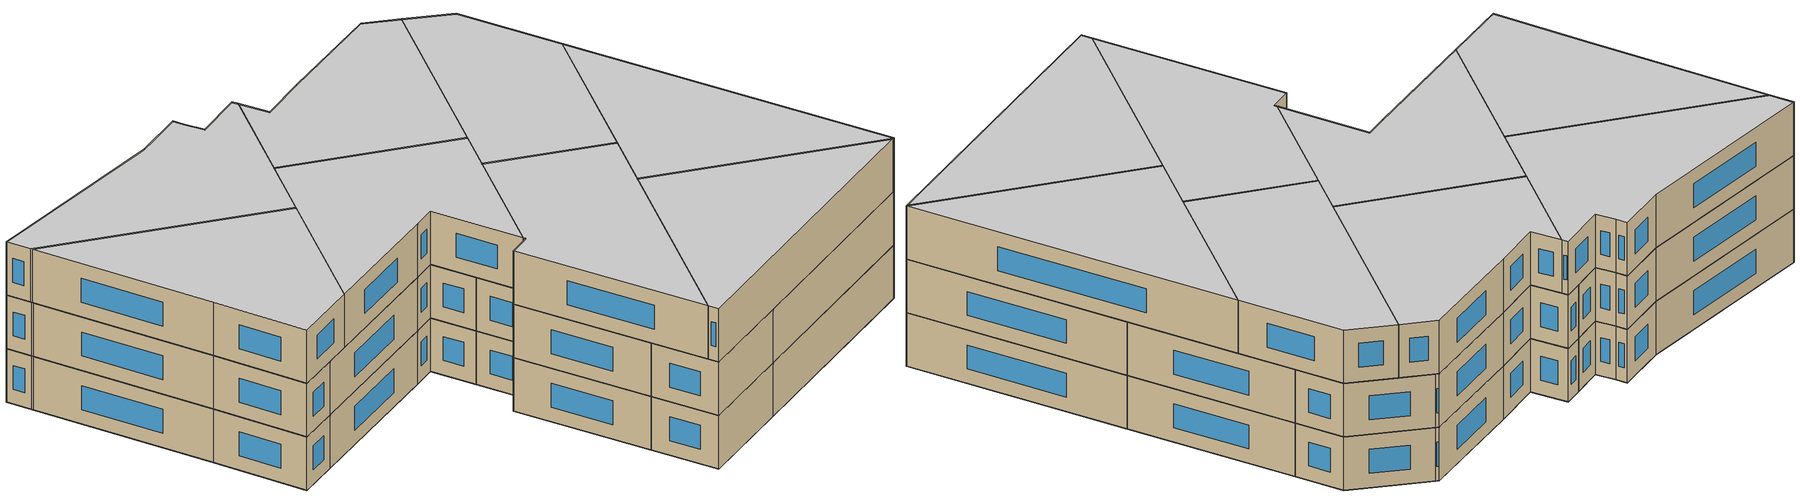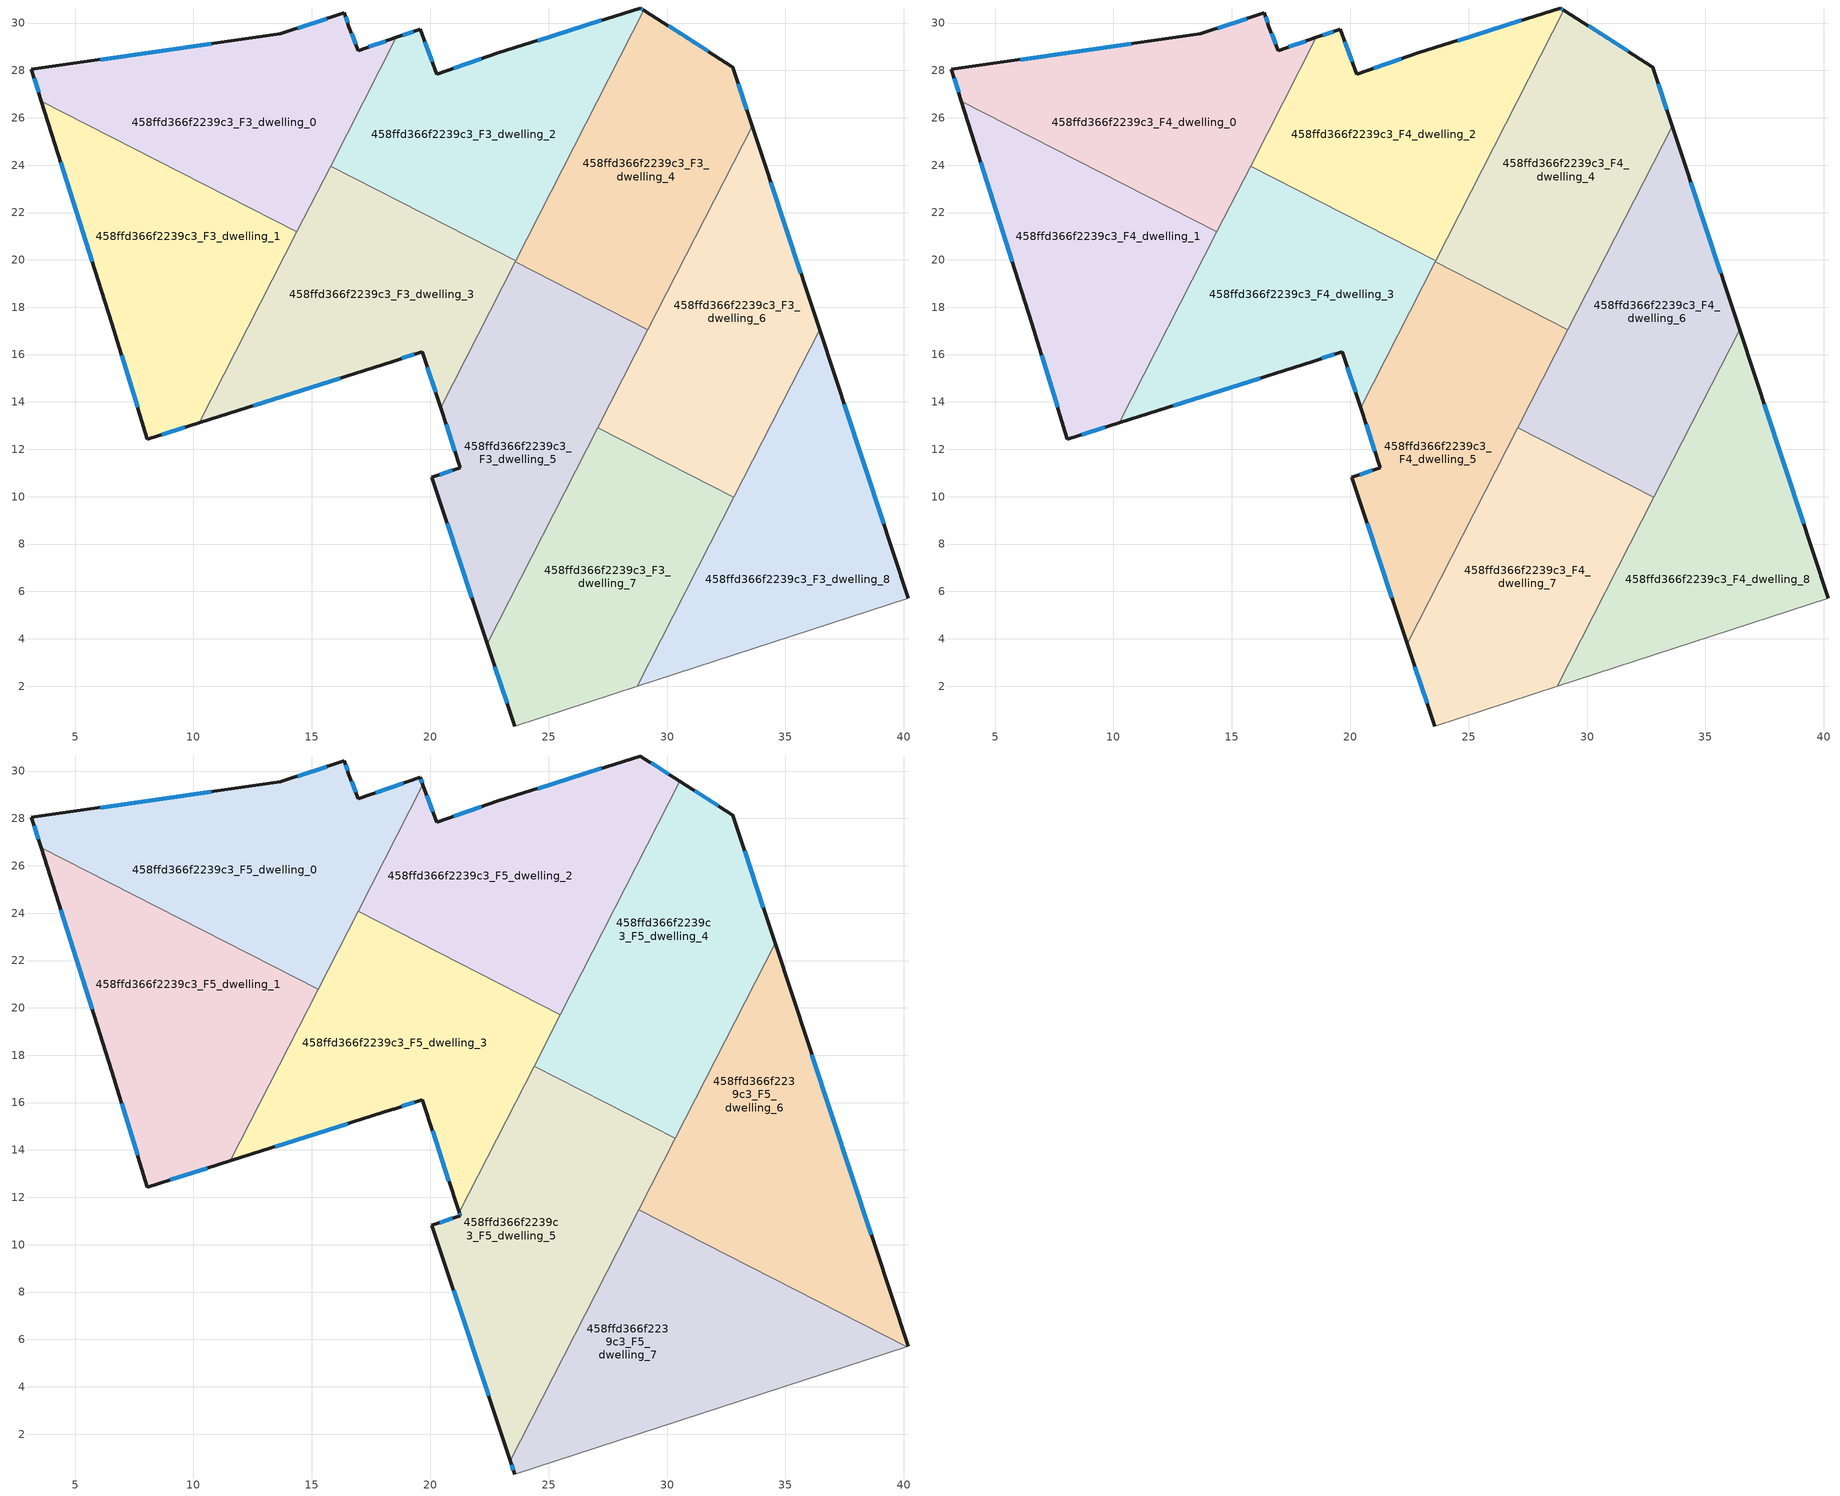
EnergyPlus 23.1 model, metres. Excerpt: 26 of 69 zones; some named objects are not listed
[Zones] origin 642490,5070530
458ffd366f2239c3_F3_dwelling_0
 floor to 458ffd366f2239c3_F2_dwelling_0 (EU_floor_Construction): 14.37,21.19 18.57,29.39 16.97,28.84 16.57,29.84 16.37,30.44 13.67,29.54 3.16,28.04 3.58,26.71 z9
 wall outside (EU_wall_Construction): 3.58,26.71 3.16,28.04 13.67,29.54 16.37,30.44 16.57,29.84 16.97,28.84 18.57,29.39 z9:12
 wall to 458ffd366f2239c3_F3_dwelling_1 (EU_wall_Construction): 14.37,21.19 3.58,26.71 z9:12
 wall to 458ffd366f2239c3_F3_dwelling_2 (EU_wall_Construction): 18.57,29.39 15.79,23.96 z9:12
 wall to 458ffd366f2239c3_F3_dwelling_3 (EU_wall_Construction): 15.79,23.96 14.37,21.19 z9:12
 window (EU_Window_Construction): 14.42,29.79 15.62,30.19 / 16.42,30.27 16.51,30.01 / 16.68,29.56 16.86,29.12 / 17.41,28.99 18.13,29.24 / 3.47,27.08 3.28,27.67 / 6.07,28.46 10.76,29.12 z9.83:11.17
458ffd366f2239c3_F3_dwelling_1
 floor to 458ffd366f2239c3_F2_dwelling_1 (EU_floor_Construction): 10.24,13.12 14.37,21.19 3.58,26.71 6.56,17.33 8.06,12.43 z9
 wall outside (EU_wall_Construction): 10.24,13.12 8.06,12.43 6.56,17.33 3.58,26.71 z9:12
 wall to 458ffd366f2239c3_F3_dwelling_3 (EU_wall_Construction): 14.37,21.19 10.24,13.12 z9:12
 window (EU_Window_Construction): 9.64,12.93 8.66,12.62 / 7.64,13.79 6.97,15.98 / 5.73,19.93 4.41,24.11 z9.83:11.17
458ffd366f2239c3_F3_dwelling_2
 floor to 458ffd366f2239c3_F2_dwelling_2 (EU_floor_Construction): 23.61,19.96 29.02,30.54 28.88,30.64 22.87,28.74 20.27,27.84 19.57,29.74 18.57,29.39 15.79,23.96 z9
 wall outside (EU_wall_Construction): 18.57,29.39 19.57,29.74 20.27,27.84 22.87,28.74 28.88,30.64 29.02,30.54 z9:12
 wall to 458ffd366f2239c3_F3_dwelling_3 (EU_wall_Construction): 23.61,19.96 15.79,23.96 z9:12
 wall to 458ffd366f2239c3_F3_dwelling_4 (EU_wall_Construction): 29.02,30.54 23.61,19.96 z9:12
 window (EU_Window_Construction): 20.99,28.09 22.15,28.49 / 24.54,29.26 27.22,30.11 / 28.92,30.61 28.98,30.57 / 18.85,29.49 19.29,29.64 / 19.76,29.21 20.08,28.36 z9.83:11.17
458ffd366f2239c3_F3_dwelling_3
 floor to 458ffd366f2239c3_F2_dwelling_3 (EU_floor_Construction): 20.44,13.76 23.61,19.96 15.79,23.96 10.24,13.12 18.47,15.73 19.67,16.13 z9
 wall outside (EU_wall_Construction): 20.44,13.76 19.67,16.13 18.47,15.73 10.24,13.12 z9:12
 wall to 458ffd366f2239c3_F3_dwelling_5 (EU_wall_Construction): 23.58,19.91 20.44,13.76 z9:12
 wall to 458ffd366f2239c3_F3_dwelling_4 (EU_wall_Construction): 23.61,19.96 23.58,19.91 z9:12
 window (EU_Window_Construction): 19.33,16.02 18.8,15.84 / 16.19,15.01 12.52,13.84 / 20.22,14.42 19.88,15.47 z9.83:11.17
458ffd366f2239c3_F3_dwelling_4
 floor to 458ffd366f2239c3_F2_dwelling_4 (EU_floor_Construction): 29.2,17.04 33.6,25.65 32.78,28.13 29.02,30.54 23.58,19.91 z9
 wall outside (EU_wall_Construction): 29.02,30.54 32.78,28.13 33.6,25.65 z9:12
 wall to 458ffd366f2239c3_F3_dwelling_5 (EU_wall_Construction): 29.2,17.04 23.58,19.91 z9:12
 wall to 458ffd366f2239c3_F3_dwelling_6 (EU_wall_Construction): 33.6,25.65 29.2,17.04 z9:12
 window (EU_Window_Construction): 30.06,29.88 31.74,28.8 / 33.01,27.45 33.37,26.34 z9.83:11.17
458ffd366f2239c3_F3_dwelling_5
 floor to 458ffd366f2239c3_F2_dwelling_5 (EU_floor_Construction): 22.41,3.78 29.2,17.04 23.58,19.91 20.44,13.76 21.27,11.22 20.07,10.83 z9
 wall outside (EU_wall_Construction): 22.41,3.78 20.07,10.83 21.27,11.22 20.44,13.76 z9:12
 wall to 458ffd366f2239c3_F3_dwelling_7 (EU_wall_Construction): 27.08,12.9 22.41,3.78 z9:12
 wall to 458ffd366f2239c3_F3_dwelling_6 (EU_wall_Construction): 29.2,17.04 27.08,12.9 z9:12
 window (EU_Window_Construction): 20.4,10.94 20.93,11.11 / 21.04,11.93 20.67,13.06 / 21.76,5.73 20.72,8.87 z9.83:11.17
458ffd366f2239c3_F3_dwelling_6
 floor to 458ffd366f2239c3_F2_dwelling_6 (EU_floor_Construction): 32.81,9.97 36.44,17.05 33.6,25.65 27.08,12.9 z9
 wall outside (EU_wall_Construction): 33.6,25.65 36.44,17.05 z9:12
 wall to 458ffd366f2239c3_F3_dwelling_7 (EU_wall_Construction): 32.81,9.97 27.08,12.9 z9:12
 wall to 458ffd366f2239c3_F3_dwelling_8 (EU_wall_Construction): 36.44,17.05 32.81,9.97 z9:12
 window (EU_Window_Construction): 34.39,23.27 35.65,19.43 z9.83:11.17
458ffd366f2239c3_F3_dwelling_7
 floor to 458ffd366f2239c3_F2_dwelling_7 (EU_floor_Construction): 28.74,2 32.81,9.97 27.08,12.9 22.41,3.78 23.56,0.32 z9
 wall outside (EU_wall_Construction): 23.56,0.32 22.41,3.78 z9:12
 wall adiabatic (EU_wall_Construction): 28.74,2 23.56,0.32 z9:12
 wall to 458ffd366f2239c3_F3_dwelling_8 (EU_wall_Construction): 32.81,9.97 28.74,2 z9:12
 window (EU_Window_Construction): 23.25,1.28 22.73,2.82 z9.83:11.17
458ffd366f2239c3_F3_dwelling_8
 floor to 458ffd366f2239c3_F2_dwelling_8 (EU_floor_Construction): 40.18,5.72 36.44,17.05 28.74,2 z9
 wall outside (EU_wall_Construction): 36.44,17.05 40.18,5.72 z9:12
 wall adiabatic (EU_wall_Construction): 40.18,5.72 28.74,2 z9:12
 window (EU_Window_Construction): 37.47,13.91 39.14,8.85 z9.83:11.17
458ffd366f2239c3_F4_dwelling_0
 floor to 458ffd366f2239c3_F3_dwelling_0 (EU_floor_Construction): 14.37,21.19 18.57,29.39 16.97,28.84 16.57,29.84 16.37,30.44 13.67,29.54 3.16,28.04 3.58,26.71 z12
 wall outside (EU_wall_Construction): 3.58,26.71 3.16,28.04 13.67,29.54 16.37,30.44 16.57,29.84 16.97,28.84 18.57,29.39 z12:15
 wall to 458ffd366f2239c3_F4_dwelling_1 (EU_wall_Construction): 14.37,21.19 3.58,26.71 z12:15
 wall to 458ffd366f2239c3_F4_dwelling_2 (EU_wall_Construction): 18.57,29.39 15.79,23.96 z12:15
 wall to 458ffd366f2239c3_F4_dwelling_3 (EU_wall_Construction): 15.79,23.96 14.37,21.19 z12:15
 window (EU_Window_Construction): 14.42,29.79 15.62,30.19 / 16.42,30.27 16.51,30.01 / 16.68,29.56 16.86,29.12 / 17.41,28.99 18.13,29.24 / 3.47,27.08 3.28,27.67 / 6.07,28.46 10.76,29.12 z12.83:14.17
458ffd366f2239c3_F4_dwelling_1
 floor to 458ffd366f2239c3_F3_dwelling_1 (EU_floor_Construction): 10.24,13.12 14.37,21.19 3.58,26.71 6.56,17.33 8.06,12.43 z12
 wall outside (EU_wall_Construction): 10.24,13.12 8.06,12.43 6.56,17.33 3.58,26.71 z12:15
 wall to 458ffd366f2239c3_F4_dwelling_3 (EU_wall_Construction): 14.37,21.19 10.24,13.12 z12:15
 window (EU_Window_Construction): 9.64,12.93 8.66,12.62 / 7.64,13.79 6.97,15.98 / 5.73,19.93 4.41,24.11 z12.83:14.17
458ffd366f2239c3_F4_dwelling_2
 floor to 458ffd366f2239c3_F3_dwelling_2 (EU_floor_Construction): 23.61,19.96 29.02,30.54 28.88,30.64 22.87,28.74 20.27,27.84 19.57,29.74 18.57,29.39 15.79,23.96 z12
 wall outside (EU_wall_Construction): 18.57,29.39 19.57,29.74 20.27,27.84 22.87,28.74 28.88,30.64 29.02,30.54 z12:15
 wall to 458ffd366f2239c3_F4_dwelling_3 (EU_wall_Construction): 23.61,19.96 15.79,23.96 z12:15
 wall to 458ffd366f2239c3_F4_dwelling_4 (EU_wall_Construction): 29.02,30.54 23.61,19.96 z12:15
 window (EU_Window_Construction): 20.99,28.09 22.15,28.49 / 24.54,29.26 27.22,30.11 / 28.92,30.61 28.98,30.57 / 18.85,29.49 19.29,29.64 / 19.76,29.21 20.08,28.36 z12.83:14.17
458ffd366f2239c3_F4_dwelling_3
 floor to 458ffd366f2239c3_F3_dwelling_3 (EU_floor_Construction): 20.44,13.76 23.61,19.96 15.79,23.96 10.24,13.12 18.47,15.73 19.67,16.13 z12
 wall outside (EU_wall_Construction): 20.44,13.76 19.67,16.13 18.47,15.73 10.24,13.12 z12:15
 wall to 458ffd366f2239c3_F4_dwelling_5 (EU_wall_Construction): 23.58,19.91 20.44,13.76 z12:15
 wall to 458ffd366f2239c3_F4_dwelling_4 (EU_wall_Construction): 23.61,19.96 23.58,19.91 z12:15
 window (EU_Window_Construction): 19.33,16.02 18.8,15.84 / 16.19,15.01 12.52,13.84 / 20.22,14.42 19.88,15.47 z12.83:14.17
458ffd366f2239c3_F4_dwelling_4
 floor to 458ffd366f2239c3_F3_dwelling_4 (EU_floor_Construction): 29.2,17.04 33.6,25.65 32.78,28.13 29.02,30.54 23.58,19.91 z12
 wall outside (EU_wall_Construction): 29.02,30.54 32.78,28.13 33.6,25.65 z12:15
 wall to 458ffd366f2239c3_F4_dwelling_5 (EU_wall_Construction): 29.2,17.04 23.58,19.91 z12:15
 wall to 458ffd366f2239c3_F4_dwelling_6 (EU_wall_Construction): 33.6,25.65 29.2,17.04 z12:15
 window (EU_Window_Construction): 30.06,29.88 31.74,28.8 / 33.01,27.45 33.37,26.34 z12.83:14.17
458ffd366f2239c3_F4_dwelling_5
 floor to 458ffd366f2239c3_F3_dwelling_5 (EU_floor_Construction): 22.41,3.78 29.2,17.04 23.58,19.91 20.44,13.76 21.27,11.22 20.07,10.83 z12
 wall outside (EU_wall_Construction): 22.41,3.78 20.07,10.83 21.27,11.22 20.44,13.76 z12:15
 wall to 458ffd366f2239c3_F4_dwelling_7 (EU_wall_Construction): 27.08,12.9 22.41,3.78 z12:15
 wall to 458ffd366f2239c3_F4_dwelling_6 (EU_wall_Construction): 29.2,17.04 27.08,12.9 z12:15
 window (EU_Window_Construction): 20.4,10.94 20.93,11.11 / 21.04,11.93 20.67,13.06 / 21.76,5.73 20.72,8.87 z12.83:14.17
458ffd366f2239c3_F4_dwelling_6
 floor to 458ffd366f2239c3_F3_dwelling_6 (EU_floor_Construction): 32.81,9.97 36.44,17.05 33.6,25.65 27.08,12.9 z12
 wall outside (EU_wall_Construction): 33.6,25.65 36.44,17.05 z12:15
 wall to 458ffd366f2239c3_F4_dwelling_7 (EU_wall_Construction): 32.81,9.97 27.08,12.9 z12:15
 wall to 458ffd366f2239c3_F4_dwelling_8 (EU_wall_Construction): 36.44,17.05 32.81,9.97 z12:15
 window (EU_Window_Construction): 34.39,23.27 35.65,19.43 z12.83:14.17
458ffd366f2239c3_F4_dwelling_7
 floor to 458ffd366f2239c3_F3_dwelling_7 (EU_floor_Construction): 28.74,2 32.81,9.97 27.08,12.9 22.41,3.78 23.56,0.32 z12
 wall outside (EU_wall_Construction): 23.56,0.32 22.41,3.78 z12:15
 wall adiabatic (EU_wall_Construction): 28.74,2 23.56,0.32 z12:15
 wall to 458ffd366f2239c3_F4_dwelling_8 (EU_wall_Construction): 32.81,9.97 28.74,2 z12:15
 window (EU_Window_Construction): 23.25,1.28 22.73,2.82 z12.83:14.17
458ffd366f2239c3_F4_dwelling_8
 floor to 458ffd366f2239c3_F3_dwelling_8 (EU_floor_Construction): 40.18,5.72 36.44,17.05 28.74,2 z12
 wall outside (EU_wall_Construction): 36.44,17.05 40.18,5.72 z12:15
 wall adiabatic (EU_wall_Construction): 40.18,5.72 28.74,2 z12:15
 window (EU_Window_Construction): 37.47,13.91 39.14,8.85 z12.83:14.17
458ffd366f2239c3_F5_dwelling_0
 floor to 458ffd366f2239c3_F4_dwelling_0 (EU_floor_Construction): 14.39,21.22 18.57,29.39 16.97,28.84 16.57,29.84 16.37,30.44 13.67,29.54 3.16,28.04 3.57,26.76 z15
 floor to 458ffd366f2239c3_F4_dwelling_2 (EU_floor_Construction): 16.67,23.51 19.69,29.42 19.57,29.74 18.57,29.39 15.79,23.96 z15
 floor to 458ffd366f2239c3_F4_dwelling_3 (EU_floor_Construction): 15.27,20.78 16.66,23.51 15.79,23.96 14.39,21.22 z15
 wall outside (EU_wall_Construction): 3.56,26.76 3.16,28.04 13.67,29.54 16.37,30.44 16.57,29.84 16.97,28.84 19.57,29.74 19.69,29.42 z15:18
 wall to 458ffd366f2239c3_F5_dwelling_1 (EU_wall_Construction): 15.27,20.78 3.56,26.76 z15:18
 wall to 458ffd366f2239c3_F5_dwelling_2 (EU_wall_Construction): 19.69,29.42 16.95,24.07 z15:18
 wall to 458ffd366f2239c3_F5_dwelling_3 (EU_wall_Construction): 16.95,24.07 15.27,20.78 z15:18
 window (EU_Window_Construction): 14.42,29.79 15.62,30.19 / 16.42,30.27 16.51,30.01 / 16.68,29.56 16.86,29.12 / 17.69,29.09 18.85,29.49 / 19.6,29.65 19.66,29.51 / 3.45,27.12 3.27,27.69 / 6.07,28.46 10.76,29.12 z15.83:17.17
 ceiling to 458ffd366f2239c3_F6_dwelling_0 (EU_floor_Construction): 19.57,29.74 19.69,29.42 15.27,20.78 3.56,26.76 3.16,28.04 13.67,29.54 16.37,30.44 16.57,29.84 16.97,28.84 z18
458ffd366f2239c3_F5_dwelling_1
 floor to 458ffd366f2239c3_F4_dwelling_1 (EU_floor_Construction): 10.25,13.12 14.37,21.19 3.58,26.71 6.56,17.33 8.06,12.43 z15
 floor to 458ffd366f2239c3_F4_dwelling_0 (EU_floor_Construction): 14.37,21.19 14.39,21.22 3.57,26.76 3.58,26.71 z15
 floor to 458ffd366f2239c3_F4_dwelling_3 (EU_floor_Construction): 11.56,13.54 15.27,20.78 14.39,21.22 10.25,13.12 z15
 wall outside (EU_wall_Construction): 11.56,13.54 8.06,12.43 6.56,17.33 3.56,26.76 z15:18
 wall to 458ffd366f2239c3_F5_dwelling_3 (EU_wall_Construction): 15.27,20.78 11.56,13.54 z15:18
 window (EU_Window_Construction): 10.59,13.23 9.03,12.74 / 7.64,13.79 6.97,15.98 / 5.73,19.94 4.39,24.15 z15.83:17.17
 ceiling to 458ffd366f2239c3_F6_dwelling_1 (EU_floor_Construction): 15.27,20.78 11.56,13.54 8.06,12.43 6.56,17.33 3.56,26.76 z18
458ffd366f2239c3_F5_dwelling_2
 floor to 458ffd366f2239c3_F4_dwelling_2 (EU_floor_Construction): 23.9,20.52 29.02,30.54 28.88,30.64 22.87,28.74 20.27,27.84 19.69,29.42 16.95,24.08 z15
 floor to 458ffd366f2239c3_F4_dwelling_4 (EU_floor_Construction): 25.49,19.71 30.54,29.57 29.02,30.54 23.9,20.52 z15
 wall outside (EU_wall_Construction): 19.69,29.42 20.27,27.84 22.87,28.74 28.88,30.64 30.54,29.57 z15:18
 wall to 458ffd366f2239c3_F5_dwelling_3 (EU_wall_Construction): 25.49,19.71 16.95,24.08 z15:18
 wall to 458ffd366f2239c3_F5_dwelling_4 (EU_wall_Construction): 30.54,29.57 25.49,19.71 z15:18
 window (EU_Window_Construction): 24.54,29.26 27.22,30.11 / 29.34,30.34 30.08,29.87 / 19.85,28.98 20.11,28.28 / 20.99,28.09 22.15,28.49 z15.83:17.17
 ceiling to 458ffd366f2239c3_F6_dwelling_2 (EU_floor_Construction): 30.54,29.57 25.49,19.71 16.95,24.08 19.69,29.42 20.27,27.84 22.87,28.74 28.88,30.64 z18
458ffd366f2239c3_F5_dwelling_3
 floor to 458ffd366f2239c3_F4_dwelling_3 (EU_floor_Construction): 20.44,13.77 23.61,19.96 16.66,23.51 11.56,13.54 18.41,15.71 18.47,15.73 19.67,16.13 z15
 floor to 458ffd366f2239c3_F4_dwelling_5 (EU_floor_Construction): 21.22,11.36 25.18,19.1 23.58,19.91 20.44,13.77 z15
 floor to 458ffd366f2239c3_F4_dwelling_4 (EU_floor_Construction): 25.18,19.1 25.49,19.71 23.9,20.52 23.58,19.91 z15
 floor to 458ffd366f2239c3_F4_dwelling_2 (EU_floor_Construction): 23.61,19.96 23.9,20.52 16.95,24.07 16.67,23.51 z15
 wall outside (EU_wall_Construction): 21.22,11.36 19.67,16.13 18.47,15.73 18.41,15.71 11.56,13.54 z15:18
 wall to 458ffd366f2239c3_F5_dwelling_5 (EU_wall_Construction): 24.38,17.54 21.22,11.36 z15:18
 wall to 458ffd366f2239c3_F5_dwelling_4 (EU_wall_Construction): 25.49,19.71 24.38,17.54 z15:18
 window (EU_Window_Construction): 19.33,16.02 18.8,15.84 / 16.52,15.11 13.46,14.14 / 20.79,12.68 20.1,14.81 z15.83:17.17
 ceiling to 458ffd366f2239c3_F6_dwelling_3 (EU_floor_Construction): 25.49,19.71 21.22,11.36 19.67,16.13 18.47,15.73 18.41,15.71 11.56,13.54 16.95,24.08 z18
458ffd366f2239c3_F5_dwelling_4
 floor to 458ffd366f2239c3_F4_dwelling_4 (EU_floor_Construction): 29.2,17.04 33.6,25.65 32.78,28.13 30.54,29.57 25.18,19.1 z15
 floor to 458ffd366f2239c3_F4_dwelling_6 (EU_floor_Construction): 30.35,14.49 34.56,22.72 33.6,25.65 28.4,15.48 z15
 floor to 458ffd366f2239c3_F4_dwelling_5 (EU_floor_Construction): 28.4,15.48 29.2,17.04 25.18,19.1 24.38,17.54 z15
 wall outside (EU_wall_Construction): 30.54,29.57 32.78,28.13 34.56,22.72 z15:18
 wall to 458ffd366f2239c3_F5_dwelling_5 (EU_wall_Construction): 30.35,14.49 24.38,17.54 z15:18
 wall to 458ffd366f2239c3_F5_dwelling_6 (EU_wall_Construction): 34.56,22.72 30.35,14.49 z15:18
 window (EU_Window_Construction): 31.16,29.17 32.16,28.53 / 33.27,26.64 34.07,24.22 z15.83:17.17
 ceiling to 458ffd366f2239c3_F6_dwelling_4 (EU_floor_Construction): 32.78,28.13 34.56,22.72 30.35,14.49 24.38,17.54 30.54,29.57 z18
458ffd366f2239c3_F5_dwelling_5
 floor to 458ffd366f2239c3_F4_dwelling_5 (EU_floor_Construction): 22.41,3.78 28.4,15.48 24.38,17.54 21.22,11.36 21.27,11.22 20.07,10.83 z15
 floor to 458ffd366f2239c3_F4_dwelling_7 (EU_floor_Construction): 23.38,0.87 29.03,11.9 27.08,12.9 22.41,3.78 z15
 floor to 458ffd366f2239c3_F4_dwelling_6 (EU_floor_Construction): 29.03,11.9 30.35,14.49 28.4,15.48 27.08,12.9 z15
 wall outside (EU_wall_Construction): 23.38,0.87 20.07,10.83 21.27,11.22 21.22,11.36 z15:18
 wall to 458ffd366f2239c3_F5_dwelling_7 (EU_wall_Construction): 28.81,11.48 23.38,0.87 z15:18
 wall to 458ffd366f2239c3_F5_dwelling_6 (EU_wall_Construction): 30.35,14.49 28.81,11.48 z15:18
 window (EU_Window_Construction): 20.4,10.94 20.93,11.11 / 21.25,11.26 21.24,11.32 / 22.46,3.62 20.98,8.07 z15.83:17.17
 ceiling to 458ffd366f2239c3_F6_dwelling_5 (EU_floor_Construction): 30.35,14.49 23.38,0.87 20.07,10.83 21.27,11.22 21.22,11.36 24.38,17.54 z18
458ffd366f2239c3_F5_dwelling_6
 floor to 458ffd366f2239c3_F4_dwelling_6 (EU_floor_Construction): 32.81,9.97 36.44,17.05 34.56,22.72 29.03,11.9 z15
 floor to 458ffd366f2239c3_F4_dwelling_8 (EU_floor_Construction): 40.18,5.72 36.44,17.05 32.6,9.54 40.12,5.7 z15
 floor to 458ffd366f2239c3_F4_dwelling_7 (EU_floor_Construction): 32.6,9.54 32.81,9.97 29.03,11.9 28.81,11.48 z15
 wall outside (EU_wall_Construction): 34.56,22.72 40.18,5.72 z15:18
 wall adiabatic (EU_wall_Construction): 40.18,5.72 40.12,5.7 z15:18
 wall to 458ffd366f2239c3_F5_dwelling_7 (EU_wall_Construction): 40.12,5.7 28.81,11.48 z15:18
 window (EU_Window_Construction): 36.12,18.02 38.62,10.43 z15.83:17.17
 ceiling to 458ffd366f2239c3_F6_dwelling_6 (EU_floor_Construction): 34.56,22.72 40.18,5.72 40.12,5.7 28.81,11.48 z18
458ffd366f2239c3_F5_dwelling_7
 floor to 458ffd366f2239c3_F4_dwelling_7 (EU_floor_Construction): 28.74,2 32.6,9.54 28.81,11.48 23.38,0.87 23.56,0.32 z15
 floor to 458ffd366f2239c3_F4_dwelling_8 (EU_floor_Construction): 40.12,5.7 32.6,9.54 28.74,2 z15
 wall outside (EU_wall_Construction): 23.56,0.32 23.38,0.87 z15:18
 wall adiabatic (EU_wall_Construction): 40.12,5.7 23.56,0.32 z15:18
 window (EU_Window_Construction): 23.51,0.47 23.43,0.71 z15.83:17.17
 ceiling to 458ffd366f2239c3_F6_dwelling_7 (EU_floor_Construction): 40.12,5.7 23.56,0.32 23.38,0.87 28.81,11.48 z18
[Building]
EU S2 Campaign: North Axis=0; Terrain=City; Solar Distribution=FullExterior
[Site:Location]
Lyon-Bron: Latitude=45.75; Longitude=5; Time Zone=1; Elevation=198
[SizingPeriod:WeatherFileDays]
AnnualSizingPeriod: Begin Month=1; Begin Day of Month=1; End Month=12; End Day of Month=31; Day of Week for Start Day=Monday; Use Weather File Daylight Saving Period=No; Use Weather File Rain and Snow Indicators=No
[MATERIAL]
EU_InternalMass_Material: Roughness=MediumRough; Thickness=0.1; Conductivity=1; Density=1800; Specific Heat=900; Thermal Absorptance=0.9; Solar Absorptance=0.7; Visible Absorptance=0.7
[MATERIAL:NOMASS] Roughness=MediumRough; Thermal Absorptance=0.9; Solar Absorptance=0.7; Visible Absorptance=0.7
Name | Thermal Resistance
EU_wall_NoMass | 1.97775
EU_floor_NoMass | 1.84812
[WINDOWMATERIAL:SIMPLEGLAZINGSYSTEM]
EU_Window_SimpleGlazing: UFactor=3.27502; Solar Heat Gain Coefficient=0.76; Visible Transmittance=0.76
[CONSTRUCTION]
EU_wall_Construction: EU_wall_NoMass
EU_floor_Construction: EU_floor_NoMass
EU_InternalMass_Construction: EU_InternalMass_Material
EU_Window_Construction: EU_Window_SimpleGlazing
[ZONE] Type=1; Multiplier=1; Ceiling Height=autocalculate; Floor Area=autocalculate; Part of Total Floor Area=Yes
Name | Volume
458ffd366f2239c3_F3_dwelling_0; 458ffd366f2239c3_F4_dwelling_0; 458ffd366f2239c3_F3_dwelling_1; 458ffd366f2239c3_F4_dwelling_1 | 215.369
458ffd366f2239c3_F5_dwelling_0 | 242.294
458ffd366f2239c3_F5_dwelling_1 | 242.283
458ffd366f2239c3_F3_dwelling_2; 458ffd366f2239c3_F4_dwelling_2 | 215.364
458ffd366f2239c3_F5_dwelling_2 | 241.369
458ffd366f2239c3_F3_dwelling_3; 458ffd366f2239c3_F4_dwelling_3 | 215.371
458ffd366f2239c3_F5_dwelling_3 | 241.368
458ffd366f2239c3_F3_dwelling_4; 458ffd366f2239c3_F4_dwelling_4 | 215.389
458ffd366f2239c3_F5_dwelling_4 | 243.221
458ffd366f2239c3_F3_dwelling_5; 458ffd366f2239c3_F4_dwelling_5 | 215.372
458ffd366f2239c3_F5_dwelling_5 | 243.209
458ffd366f2239c3_F3_dwelling_6; 458ffd366f2239c3_F4_dwelling_6 | 215.366
458ffd366f2239c3_F5_dwelling_6 | 242.273
458ffd366f2239c3_F3_dwelling_7; 458ffd366f2239c3_F4_dwelling_7 | 215.373
458ffd366f2239c3_F5_dwelling_7 | 242.29
458ffd366f2239c3_F3_dwelling_8; 458ffd366f2239c3_F4_dwelling_8 | 215.355
[INTERNALMASS] Construction=EU_InternalMass_Construction
Name | Zone or ZoneList | Surface Area
458ffd366f2239c3_F3_dwelling_0_EU_InternalMass | 458ffd366f2239c3_F3_dwelling_0 | 71.7899
458ffd366f2239c3_F3_dwelling_1_EU_InternalMass | 458ffd366f2239c3_F3_dwelling_1 | 71.791
458ffd366f2239c3_F3_dwelling_2_EU_InternalMass | 458ffd366f2239c3_F3_dwelling_2 | 71.7869
458ffd366f2239c3_F3_dwelling_3_EU_InternalMass | 458ffd366f2239c3_F3_dwelling_3 | 71.7896
458ffd366f2239c3_F3_dwelling_4_EU_InternalMass | 458ffd366f2239c3_F3_dwelling_4 | 71.7968
458ffd366f2239c3_F3_dwelling_5_EU_InternalMass | 458ffd366f2239c3_F3_dwelling_5 | 71.7907
458ffd366f2239c3_F3_dwelling_6_EU_InternalMass | 458ffd366f2239c3_F3_dwelling_6 | 71.7875
458ffd366f2239c3_F3_dwelling_7_EU_InternalMass | 458ffd366f2239c3_F3_dwelling_7 | 71.7907
458ffd366f2239c3_F3_dwelling_8_EU_InternalMass | 458ffd366f2239c3_F3_dwelling_8 | 71.785
458ffd366f2239c3_F4_dwelling_0_EU_InternalMass | 458ffd366f2239c3_F4_dwelling_0 | 71.7899
458ffd366f2239c3_F4_dwelling_1_EU_InternalMass | 458ffd366f2239c3_F4_dwelling_1 | 71.791
458ffd366f2239c3_F4_dwelling_2_EU_InternalMass | 458ffd366f2239c3_F4_dwelling_2 | 71.7869
458ffd366f2239c3_F4_dwelling_3_EU_InternalMass | 458ffd366f2239c3_F4_dwelling_3 | 71.7896
458ffd366f2239c3_F4_dwelling_4_EU_InternalMass | 458ffd366f2239c3_F4_dwelling_4 | 71.7968
458ffd366f2239c3_F4_dwelling_5_EU_InternalMass | 458ffd366f2239c3_F4_dwelling_5 | 71.7907
458ffd366f2239c3_F4_dwelling_6_EU_InternalMass | 458ffd366f2239c3_F4_dwelling_6 | 71.7875
458ffd366f2239c3_F4_dwelling_7_EU_InternalMass | 458ffd366f2239c3_F4_dwelling_7 | 71.7907
458ffd366f2239c3_F4_dwelling_8_EU_InternalMass | 458ffd366f2239c3_F4_dwelling_8 | 71.785
458ffd366f2239c3_F5_dwelling_0_EU_InternalMass | 458ffd366f2239c3_F5_dwelling_0 | 80.7643
458ffd366f2239c3_F5_dwelling_1_EU_InternalMass | 458ffd366f2239c3_F5_dwelling_1 | 80.7607
458ffd366f2239c3_F5_dwelling_2_EU_InternalMass | 458ffd366f2239c3_F5_dwelling_2 | 80.4559
458ffd366f2239c3_F5_dwelling_3_EU_InternalMass | 458ffd366f2239c3_F5_dwelling_3 | 80.4562
458ffd366f2239c3_F5_dwelling_4_EU_InternalMass | 458ffd366f2239c3_F5_dwelling_4 | 81.0748
458ffd366f2239c3_F5_dwelling_5_EU_InternalMass | 458ffd366f2239c3_F5_dwelling_5 | 81.068
458ffd366f2239c3_F5_dwelling_6_EU_InternalMass | 458ffd366f2239c3_F5_dwelling_6 | 80.7634
458ffd366f2239c3_F5_dwelling_7_EU_InternalMass | 458ffd366f2239c3_F5_dwelling_7 | 80.7621
[OTHEREQUIPMENT] Fuel Type=Electricity; Design Level Calculation Method=Watts/Area; Power per Zone Floor Area=1; Fraction Latent=0; Fraction Radiant=0; Fraction Lost=0; Carbon Dioxide Generation Rate=0; EndUse Subcategory=EU_Step8_InternalGains
Name | Zone or ZoneList or Space or SpaceList | Schedule
EU_Step8_InternalGain_458ffd366f2239c3_F3_dwelling_0_f000 | 458ffd366f2239c3_F3_dwelling_0 | EU_Step8_GainSchedule_458ffd366f2239c3_F3_dwelling_0_f000
EU_Step8_InternalGain_458ffd366f2239c3_F3_dwelling_1_f000 | 458ffd366f2239c3_F3_dwelling_1 | EU_Step8_GainSchedule_458ffd366f2239c3_F3_dwelling_1_f000
EU_Step8_InternalGain_458ffd366f2239c3_F3_dwelling_2_f000 | 458ffd366f2239c3_F3_dwelling_2 | EU_Step8_GainSchedule_458ffd366f2239c3_F3_dwelling_2_f000
EU_Step8_InternalGain_458ffd366f2239c3_F3_dwelling_3_f000 | 458ffd366f2239c3_F3_dwelling_3 | EU_Step8_GainSchedule_458ffd366f2239c3_F3_dwelling_3_f000
EU_Step8_InternalGain_458ffd366f2239c3_F3_dwelling_4_f000 | 458ffd366f2239c3_F3_dwelling_4 | EU_Step8_GainSchedule_458ffd366f2239c3_F3_dwelling_4_f000
EU_Step8_InternalGain_458ffd366f2239c3_F3_dwelling_5_f000 | 458ffd366f2239c3_F3_dwelling_5 | EU_Step8_GainSchedule_458ffd366f2239c3_F3_dwelling_5_f000
EU_Step8_InternalGain_458ffd366f2239c3_F3_dwelling_6_f000 | 458ffd366f2239c3_F3_dwelling_6 | EU_Step8_GainSchedule_458ffd366f2239c3_F3_dwelling_6_f000
EU_Step8_InternalGain_458ffd366f2239c3_F3_dwelling_7_f000 | 458ffd366f2239c3_F3_dwelling_7 | EU_Step8_GainSchedule_458ffd366f2239c3_F3_dwelling_7_f000
EU_Step8_InternalGain_458ffd366f2239c3_F3_dwelling_8_f000 | 458ffd366f2239c3_F3_dwelling_8 | EU_Step8_GainSchedule_458ffd366f2239c3_F3_dwelling_8_f000
EU_Step8_InternalGain_458ffd366f2239c3_F4_dwelling_0_f000 | 458ffd366f2239c3_F4_dwelling_0 | EU_Step8_GainSchedule_458ffd366f2239c3_F4_dwelling_0_f000
EU_Step8_InternalGain_458ffd366f2239c3_F4_dwelling_1_f000 | 458ffd366f2239c3_F4_dwelling_1 | EU_Step8_GainSchedule_458ffd366f2239c3_F4_dwelling_1_f000
EU_Step8_InternalGain_458ffd366f2239c3_F4_dwelling_2_f000 | 458ffd366f2239c3_F4_dwelling_2 | EU_Step8_GainSchedule_458ffd366f2239c3_F4_dwelling_2_f000
EU_Step8_InternalGain_458ffd366f2239c3_F4_dwelling_3_f000 | 458ffd366f2239c3_F4_dwelling_3 | EU_Step8_GainSchedule_458ffd366f2239c3_F4_dwelling_3_f000
EU_Step8_InternalGain_458ffd366f2239c3_F4_dwelling_4_f000 | 458ffd366f2239c3_F4_dwelling_4 | EU_Step8_GainSchedule_458ffd366f2239c3_F4_dwelling_4_f000
EU_Step8_InternalGain_458ffd366f2239c3_F4_dwelling_5_f000 | 458ffd366f2239c3_F4_dwelling_5 | EU_Step8_GainSchedule_458ffd366f2239c3_F4_dwelling_5_f000
EU_Step8_InternalGain_458ffd366f2239c3_F4_dwelling_6_f000 | 458ffd366f2239c3_F4_dwelling_6 | EU_Step8_GainSchedule_458ffd366f2239c3_F4_dwelling_6_f000
EU_Step8_InternalGain_458ffd366f2239c3_F4_dwelling_7_f000 | 458ffd366f2239c3_F4_dwelling_7 | EU_Step8_GainSchedule_458ffd366f2239c3_F4_dwelling_7_f000
EU_Step8_InternalGain_458ffd366f2239c3_F4_dwelling_8_f000 | 458ffd366f2239c3_F4_dwelling_8 | EU_Step8_GainSchedule_458ffd366f2239c3_F4_dwelling_8_f000
EU_Step8_InternalGain_458ffd366f2239c3_F5_dwelling_0_f000 | 458ffd366f2239c3_F5_dwelling_0 | EU_Step8_GainSchedule_458ffd366f2239c3_F5_dwelling_0_f000
EU_Step8_InternalGain_458ffd366f2239c3_F5_dwelling_1_f000 | 458ffd366f2239c3_F5_dwelling_1 | EU_Step8_GainSchedule_458ffd366f2239c3_F5_dwelling_1_f000
EU_Step8_InternalGain_458ffd366f2239c3_F5_dwelling_2_f000 | 458ffd366f2239c3_F5_dwelling_2 | EU_Step8_GainSchedule_458ffd366f2239c3_F5_dwelling_2_f000
EU_Step8_InternalGain_458ffd366f2239c3_F5_dwelling_3_f000 | 458ffd366f2239c3_F5_dwelling_3 | EU_Step8_GainSchedule_458ffd366f2239c3_F5_dwelling_3_f000
EU_Step8_InternalGain_458ffd366f2239c3_F5_dwelling_4_f000 | 458ffd366f2239c3_F5_dwelling_4 | EU_Step8_GainSchedule_458ffd366f2239c3_F5_dwelling_4_f000
EU_Step8_InternalGain_458ffd366f2239c3_F5_dwelling_5_f000 | 458ffd366f2239c3_F5_dwelling_5 | EU_Step8_GainSchedule_458ffd366f2239c3_F5_dwelling_5_f000
EU_Step8_InternalGain_458ffd366f2239c3_F5_dwelling_6_f000 | 458ffd366f2239c3_F5_dwelling_6 | EU_Step8_GainSchedule_458ffd366f2239c3_F5_dwelling_6_f000
EU_Step8_InternalGain_458ffd366f2239c3_F5_dwelling_7_f000 | 458ffd366f2239c3_F5_dwelling_7 | EU_Step8_GainSchedule_458ffd366f2239c3_F5_dwelling_7_f000
[ZONEVENTILATION:DESIGNFLOWRATE] Schedule=EU_AlwaysOn; Design Flow Rate Calculation Method=AirChanges/Hour; Air Changes per Hour=0.759424; Ventilation Type=Natural; Fan Pressure Rise=0; Fan Total Efficiency=1; Constant Term Coefficient=1; Temperature Term Coefficient=0; Velocity Term Coefficient=0; Velocity Squared Term Coefficient=0; Minimum Indoor Temperature=-100; Maximum Indoor Temperature=100; Delta Temperature=-100; Minimum Outdoor Temperature=-100; Maximum Outdoor Temperature=100; Maximum Wind Speed=40
Name | Zone or ZoneList or Space or SpaceList
EU_ConstantAir_458ffd366f2239c3_F3_dwelling_0 | 458ffd366f2239c3_F3_dwelling_0
EU_ConstantAir_458ffd366f2239c3_F3_dwelling_1 | 458ffd366f2239c3_F3_dwelling_1
EU_ConstantAir_458ffd366f2239c3_F3_dwelling_2 | 458ffd366f2239c3_F3_dwelling_2
EU_ConstantAir_458ffd366f2239c3_F3_dwelling_3 | 458ffd366f2239c3_F3_dwelling_3
EU_ConstantAir_458ffd366f2239c3_F3_dwelling_4 | 458ffd366f2239c3_F3_dwelling_4
EU_ConstantAir_458ffd366f2239c3_F3_dwelling_5 | 458ffd366f2239c3_F3_dwelling_5
EU_ConstantAir_458ffd366f2239c3_F3_dwelling_6 | 458ffd366f2239c3_F3_dwelling_6
EU_ConstantAir_458ffd366f2239c3_F3_dwelling_7 | 458ffd366f2239c3_F3_dwelling_7
EU_ConstantAir_458ffd366f2239c3_F3_dwelling_8 | 458ffd366f2239c3_F3_dwelling_8
EU_ConstantAir_458ffd366f2239c3_F4_dwelling_0 | 458ffd366f2239c3_F4_dwelling_0
EU_ConstantAir_458ffd366f2239c3_F4_dwelling_1 | 458ffd366f2239c3_F4_dwelling_1
EU_ConstantAir_458ffd366f2239c3_F4_dwelling_2 | 458ffd366f2239c3_F4_dwelling_2
EU_ConstantAir_458ffd366f2239c3_F4_dwelling_3 | 458ffd366f2239c3_F4_dwelling_3
EU_ConstantAir_458ffd366f2239c3_F4_dwelling_4 | 458ffd366f2239c3_F4_dwelling_4
EU_ConstantAir_458ffd366f2239c3_F4_dwelling_5 | 458ffd366f2239c3_F4_dwelling_5
EU_ConstantAir_458ffd366f2239c3_F4_dwelling_6 | 458ffd366f2239c3_F4_dwelling_6
EU_ConstantAir_458ffd366f2239c3_F4_dwelling_7 | 458ffd366f2239c3_F4_dwelling_7
EU_ConstantAir_458ffd366f2239c3_F4_dwelling_8 | 458ffd366f2239c3_F4_dwelling_8
EU_ConstantAir_458ffd366f2239c3_F5_dwelling_0 | 458ffd366f2239c3_F5_dwelling_0
EU_ConstantAir_458ffd366f2239c3_F5_dwelling_1 | 458ffd366f2239c3_F5_dwelling_1
EU_ConstantAir_458ffd366f2239c3_F5_dwelling_2 | 458ffd366f2239c3_F5_dwelling_2
EU_ConstantAir_458ffd366f2239c3_F5_dwelling_3 | 458ffd366f2239c3_F5_dwelling_3
EU_ConstantAir_458ffd366f2239c3_F5_dwelling_4 | 458ffd366f2239c3_F5_dwelling_4
EU_ConstantAir_458ffd366f2239c3_F5_dwelling_5 | 458ffd366f2239c3_F5_dwelling_5
EU_ConstantAir_458ffd366f2239c3_F5_dwelling_6 | 458ffd366f2239c3_F5_dwelling_6
EU_ConstantAir_458ffd366f2239c3_F5_dwelling_7 | 458ffd366f2239c3_F5_dwelling_7
[HVACTEMPLATE:ZONE:IDEALLOADSAIRSYSTEM] System Availability Schedule=EU_AlwaysOn; Maximum Heating Supply Air Temperature=50; Minimum Cooling Supply Air Temperature=13; Maximum Heating Supply Air Humidity Ratio=0.0156; Minimum Cooling Supply Air Humidity Ratio=0.0077; Heating Limit=NoLimit; Cooling Limit=NoLimit; Heating Availability Schedule=EU_AlwaysOn; Cooling Availability Schedule=EU_CoolingOff; Dehumidification Control Type=ConstantSensibleHeatRatio; Cooling Sensible Heat Ratio=0.7; Dehumidification Setpoint=60; Humidification Control Type=None; Humidification Setpoint=30; Outdoor Air Method=None; Outdoor Air Flow Rate per Person=0.00944; Outdoor Air Flow Rate per Zone Floor Area=0; Outdoor Air Flow Rate per Zone=0; Demand Controlled Ventilation Type=None; Outdoor Air Economizer Type=NoEconomizer; Heat Recovery Type=None; Sensible Heat Recovery Effectiveness=0.7; Latent Heat Recovery Effectiveness=0.65
Name | Template Thermostat
458ffd366f2239c3_F3_dwelling_0 | EU_HeatOnly_458ffd366f2239c3_F3_dwelling_0
458ffd366f2239c3_F3_dwelling_1 | EU_HeatOnly_458ffd366f2239c3_F3_dwelling_1
458ffd366f2239c3_F3_dwelling_2 | EU_HeatOnly_458ffd366f2239c3_F3_dwelling_2
458ffd366f2239c3_F3_dwelling_3 | EU_HeatOnly_458ffd366f2239c3_F3_dwelling_3
458ffd366f2239c3_F3_dwelling_4 | EU_HeatOnly_458ffd366f2239c3_F3_dwelling_4
458ffd366f2239c3_F3_dwelling_5 | EU_HeatOnly_458ffd366f2239c3_F3_dwelling_5
458ffd366f2239c3_F3_dwelling_6 | EU_HeatOnly_458ffd366f2239c3_F3_dwelling_6
458ffd366f2239c3_F3_dwelling_7 | EU_HeatOnly_458ffd366f2239c3_F3_dwelling_7
458ffd366f2239c3_F3_dwelling_8 | EU_HeatOnly_458ffd366f2239c3_F3_dwelling_8
458ffd366f2239c3_F4_dwelling_0 | EU_HeatOnly_458ffd366f2239c3_F4_dwelling_0
458ffd366f2239c3_F4_dwelling_1 | EU_HeatOnly_458ffd366f2239c3_F4_dwelling_1
458ffd366f2239c3_F4_dwelling_2 | EU_HeatOnly_458ffd366f2239c3_F4_dwelling_2
458ffd366f2239c3_F4_dwelling_3 | EU_HeatOnly_458ffd366f2239c3_F4_dwelling_3
458ffd366f2239c3_F4_dwelling_4 | EU_HeatOnly_458ffd366f2239c3_F4_dwelling_4
458ffd366f2239c3_F4_dwelling_5 | EU_HeatOnly_458ffd366f2239c3_F4_dwelling_5
458ffd366f2239c3_F4_dwelling_6 | EU_HeatOnly_458ffd366f2239c3_F4_dwelling_6
458ffd366f2239c3_F4_dwelling_7 | EU_HeatOnly_458ffd366f2239c3_F4_dwelling_7
458ffd366f2239c3_F4_dwelling_8 | EU_HeatOnly_458ffd366f2239c3_F4_dwelling_8
458ffd366f2239c3_F5_dwelling_0 | EU_HeatOnly_458ffd366f2239c3_F5_dwelling_0
458ffd366f2239c3_F5_dwelling_1 | EU_HeatOnly_458ffd366f2239c3_F5_dwelling_1
458ffd366f2239c3_F5_dwelling_2 | EU_HeatOnly_458ffd366f2239c3_F5_dwelling_2
458ffd366f2239c3_F5_dwelling_3 | EU_HeatOnly_458ffd366f2239c3_F5_dwelling_3
458ffd366f2239c3_F5_dwelling_4 | EU_HeatOnly_458ffd366f2239c3_F5_dwelling_4
458ffd366f2239c3_F5_dwelling_5 | EU_HeatOnly_458ffd366f2239c3_F5_dwelling_5
458ffd366f2239c3_F5_dwelling_6 | EU_HeatOnly_458ffd366f2239c3_F5_dwelling_6
458ffd366f2239c3_F5_dwelling_7 | EU_HeatOnly_458ffd366f2239c3_F5_dwelling_7
[SIZING:ZONE] Zone Cooling Design Supply Air Temperature Input Method=SupplyAirTemperature; Zone Cooling Design Supply Air Temperature=13; Zone Heating Design Supply Air Temperature Input Method=SupplyAirTemperature; Zone Heating Design Supply Air Temperature=50; Zone Cooling Design Supply Air Humidity Ratio=0.008; Zone Heating Design Supply Air Humidity Ratio=0.008; Cooling Design Air Flow Method=DesignDay; Cooling Design Air Flow Rate=0; Cooling Minimum Air Flow per Zone Floor Area=0.000762; Cooling Minimum Air Flow=0; Cooling Minimum Air Flow Fraction=0.2; Heating Design Air Flow Method=DesignDay; Heating Design Air Flow Rate=0; Heating Maximum Air Flow per Zone Floor Area=0.002032; Heating Maximum Air Flow=0.141576; Heating Maximum Air Flow Fraction=0.3; Account for Dedicated Outdoor Air System=No; Dedicated Outdoor Air System Control Strategy=NeutralSupplyAir; Dedicated Outdoor Air Low Setpoint Temperature for Design=autosize; Dedicated Outdoor Air High Setpoint Temperature for Design=autosize; Zone Load Sizing Method=Sensible Load Only No Latent Load; Zone Latent Cooling Design Supply Air Humidity Ratio Input Method=HumidityRatioDifference; Zone Cooling Design Supply Air Humidity Ratio Difference=0.005; Zone Latent Heating Design Supply Air Humidity Ratio Input Method=HumidityRatioDifference; Zone Humidification Design Supply Air Humidity Ratio Difference=0.005
458ffd366f2239c3_F3_dwelling_0; 458ffd366f2239c3_F3_dwelling_1; 458ffd366f2239c3_F3_dwelling_2; 458ffd366f2239c3_F3_dwelling_3; 458ffd366f2239c3_F3_dwelling_4; 458ffd366f2239c3_F3_dwelling_5; 458ffd366f2239c3_F3_dwelling_6; 458ffd366f2239c3_F3_dwelling_7; 458ffd366f2239c3_F3_dwelling_8; 458ffd366f2239c3_F4_dwelling_0; 458ffd366f2239c3_F4_dwelling_1; 458ffd366f2239c3_F4_dwelling_2; 458ffd366f2239c3_F4_dwelling_3; 458ffd366f2239c3_F4_dwelling_4; 458ffd366f2239c3_F4_dwelling_5; 458ffd366f2239c3_F4_dwelling_6; 458ffd366f2239c3_F4_dwelling_7; 458ffd366f2239c3_F4_dwelling_8; 458ffd366f2239c3_F5_dwelling_0; 458ffd366f2239c3_F5_dwelling_1; 458ffd366f2239c3_F5_dwelling_2; 458ffd366f2239c3_F5_dwelling_3; 458ffd366f2239c3_F5_dwelling_4; 458ffd366f2239c3_F5_dwelling_5; 458ffd366f2239c3_F5_dwelling_6; 458ffd366f2239c3_F5_dwelling_7
[SCHEDULE:CONSTANT]
Name | Hourly Value
EU_AlwaysOn | 1
EU_CoolingOff | 0
[SCHEDULE:FILE] Column Number=1; Rows to Skip at Top=0; Number of Hours of Data=8760; Column Separator=Comma; Interpolate to Timestep=No; Minutes per Item=60; Adjust Schedule for Daylight Savings=Yes
Name | File
EU_Step8_GainSchedule_458ffd366f2239c3_F3_dwelling_0_f000 | ../../schedules/458ffd366f2239c3/458ffd366f2239c3_F3_dwelling_0_f000_gain.csv
EU_Step8_GainSchedule_458ffd366f2239c3_F3_dwelling_1_f000 | ../../schedules/458ffd366f2239c3/458ffd366f2239c3_F3_dwelling_1_f000_gain.csv
EU_Step8_GainSchedule_458ffd366f2239c3_F3_dwelling_2_f000 | ../../schedules/458ffd366f2239c3/458ffd366f2239c3_F3_dwelling_2_f000_gain.csv
EU_Step8_GainSchedule_458ffd366f2239c3_F3_dwelling_3_f000 | ../../schedules/458ffd366f2239c3/458ffd366f2239c3_F3_dwelling_3_f000_gain.csv
EU_Step8_GainSchedule_458ffd366f2239c3_F3_dwelling_4_f000 | ../../schedules/458ffd366f2239c3/458ffd366f2239c3_F3_dwelling_4_f000_gain.csv
EU_Step8_GainSchedule_458ffd366f2239c3_F3_dwelling_5_f000 | ../../schedules/458ffd366f2239c3/458ffd366f2239c3_F3_dwelling_5_f000_gain.csv
EU_Step8_GainSchedule_458ffd366f2239c3_F3_dwelling_6_f000 | ../../schedules/458ffd366f2239c3/458ffd366f2239c3_F3_dwelling_6_f000_gain.csv
EU_Step8_GainSchedule_458ffd366f2239c3_F3_dwelling_7_f000 | ../../schedules/458ffd366f2239c3/458ffd366f2239c3_F3_dwelling_7_f000_gain.csv
EU_Step8_GainSchedule_458ffd366f2239c3_F3_dwelling_8_f000 | ../../schedules/458ffd366f2239c3/458ffd366f2239c3_F3_dwelling_8_f000_gain.csv
EU_Step8_GainSchedule_458ffd366f2239c3_F4_dwelling_0_f000 | ../../schedules/458ffd366f2239c3/458ffd366f2239c3_F4_dwelling_0_f000_gain.csv
EU_Step8_GainSchedule_458ffd366f2239c3_F4_dwelling_1_f000 | ../../schedules/458ffd366f2239c3/458ffd366f2239c3_F4_dwelling_1_f000_gain.csv
EU_Step8_GainSchedule_458ffd366f2239c3_F4_dwelling_2_f000 | ../../schedules/458ffd366f2239c3/458ffd366f2239c3_F4_dwelling_2_f000_gain.csv
EU_Step8_GainSchedule_458ffd366f2239c3_F4_dwelling_3_f000 | ../../schedules/458ffd366f2239c3/458ffd366f2239c3_F4_dwelling_3_f000_gain.csv
EU_Step8_GainSchedule_458ffd366f2239c3_F4_dwelling_4_f000 | ../../schedules/458ffd366f2239c3/458ffd366f2239c3_F4_dwelling_4_f000_gain.csv
EU_Step8_GainSchedule_458ffd366f2239c3_F4_dwelling_5_f000 | ../../schedules/458ffd366f2239c3/458ffd366f2239c3_F4_dwelling_5_f000_gain.csv
EU_Step8_GainSchedule_458ffd366f2239c3_F4_dwelling_6_f000 | ../../schedules/458ffd366f2239c3/458ffd366f2239c3_F4_dwelling_6_f000_gain.csv
EU_Step8_GainSchedule_458ffd366f2239c3_F4_dwelling_7_f000 | ../../schedules/458ffd366f2239c3/458ffd366f2239c3_F4_dwelling_7_f000_gain.csv
EU_Step8_GainSchedule_458ffd366f2239c3_F4_dwelling_8_f000 | ../../schedules/458ffd366f2239c3/458ffd366f2239c3_F4_dwelling_8_f000_gain.csv
EU_Step8_GainSchedule_458ffd366f2239c3_F5_dwelling_0_f000 | ../../schedules/458ffd366f2239c3/458ffd366f2239c3_F5_dwelling_0_f000_gain.csv
EU_Step8_GainSchedule_458ffd366f2239c3_F5_dwelling_1_f000 | ../../schedules/458ffd366f2239c3/458ffd366f2239c3_F5_dwelling_1_f000_gain.csv
EU_Step8_GainSchedule_458ffd366f2239c3_F5_dwelling_2_f000 | ../../schedules/458ffd366f2239c3/458ffd366f2239c3_F5_dwelling_2_f000_gain.csv
EU_Step8_GainSchedule_458ffd366f2239c3_F5_dwelling_3_f000 | ../../schedules/458ffd366f2239c3/458ffd366f2239c3_F5_dwelling_3_f000_gain.csv
EU_Step8_GainSchedule_458ffd366f2239c3_F5_dwelling_4_f000 | ../../schedules/458ffd366f2239c3/458ffd366f2239c3_F5_dwelling_4_f000_gain.csv
EU_Step8_GainSchedule_458ffd366f2239c3_F5_dwelling_5_f000 | ../../schedules/458ffd366f2239c3/458ffd366f2239c3_F5_dwelling_5_f000_gain.csv
EU_Step8_GainSchedule_458ffd366f2239c3_F5_dwelling_6_f000 | ../../schedules/458ffd366f2239c3/458ffd366f2239c3_F5_dwelling_6_f000_gain.csv
EU_Step8_GainSchedule_458ffd366f2239c3_F5_dwelling_7_f000 | ../../schedules/458ffd366f2239c3/458ffd366f2239c3_F5_dwelling_7_f000_gain.csv
